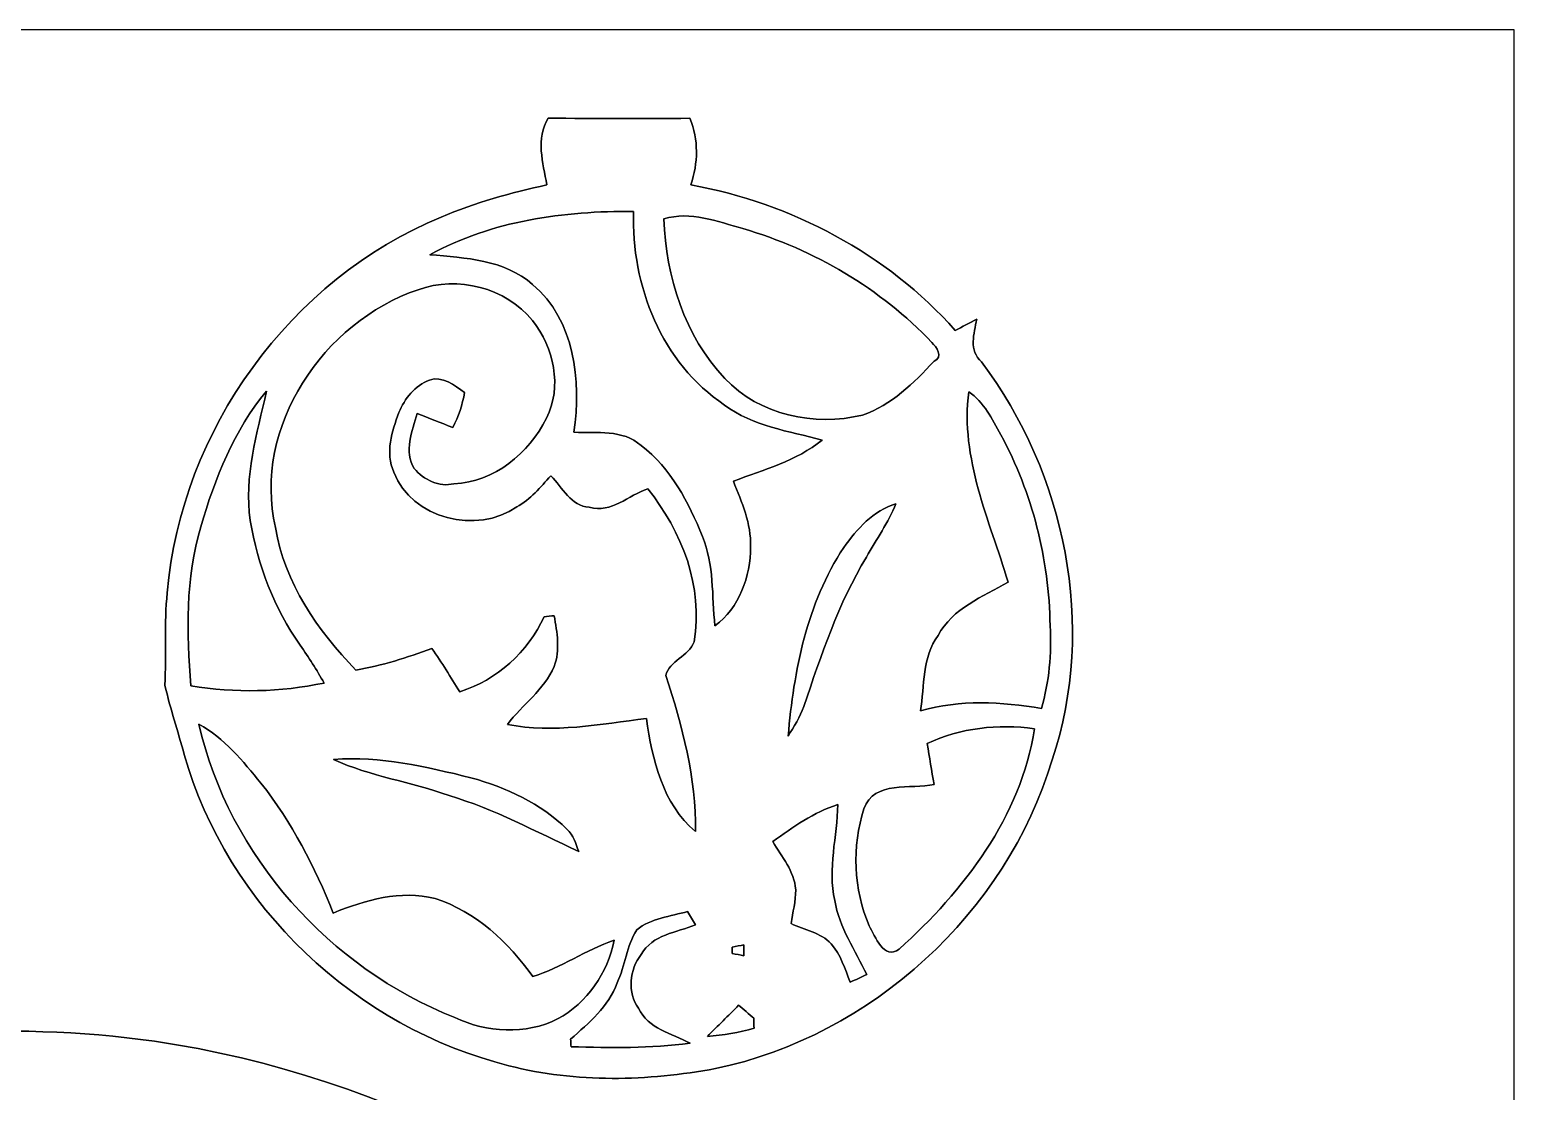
# Model space of a CAD drawing. Header units: centimetres. Extents: x -16.8 to 16.8, y -16.7 to 16.7.
# Drawn here: x 0.86 to 16.77, y 5.3 to 16.67 of the extents above; entities that cross this region are included whole.
import ezdxf

# ---------------------------------------------------------------- set-up
doc = ezdxf.new("R2010")
doc.units = ezdxf.units.CM
doc.header["$MEASUREMENT"] = 0
doc.layers.add('Layer 1', color=7, linetype='Continuous')

msp = doc.modelspace()

# ---------------------------------------------------------------- linework, layer by layer
at = {"layer": 'Layer 1', "color": 7}
for points, knots in [([(-16.77458, 16.66875), (-16.77458, 16.66875), (16.77458, 16.66875), (16.77458, 16.66875), (16.77458, 16.66875), (16.77458, 16.66875), (16.77458, -16.66875), (16.77458, -16.66875), (16.77458, -16.66875), (16.77458, -16.66875), (-16.77458, -16.66875), (-16.77458, -16.66875), (-16.77458, -16.66875), (-16.77458, -16.66875), (-16.77458, 16.66875), (-16.77458, 16.66875), (-16.77458, 16.66875), (-16.77458, 16.66875), (-16.77458, 16.66875), (-16.77458, 16.66875)], [0, 0, 0, 0, 0.16666667, 0.16666667, 0.16666667, 0.16666667, 0.33333333, 0.33333333, 0.33333333, 0.33333333, 0.5, 0.5, 0.5, 0.5, 0.66666667, 0.66666667, 0.66666667, 0.66666667, 1, 1, 1, 1]), ([(6.42056, 15.72225), (6.28544, 15.50176), (6.36094, 15.24317), (6.40644, 15.00752), (6.40644, 15.00752), (6.02051, 14.92003), (5.63633, 14.81772), (5.27191, 14.66144), (5.27191, 14.66144), (3.65548, 13.99399), (2.4825, 12.37932), (2.3368, 10.63801), (2.3368, 10.63801), (2.30082, 10.30887), (2.32622, 9.97726), (2.31175, 9.64706), (2.31175, 9.64706), (2.3689, 9.39765), (2.4511, 9.15317), (2.51848, 8.90552), (2.51848, 8.90552), (2.97639, 7.28098), (4.36633, 5.97641), (5.99899, 5.57248), (5.99899, 5.57248), (6.72112, 5.38586), (7.48524, 5.40702), (8.21443, 5.54179), (8.21443, 5.54179), (9.89189, 5.89562), (11.32593, 7.20619), (11.82158, 8.84767), (11.82158, 8.84767), (12.29995, 10.2803), (11.96411, 11.91366), (11.06487, 13.11028), (11.06487, 13.11028), (10.92412, 13.23481), (10.98479, 13.41367), (11.01231, 13.56783), (11.01231, 13.56783), (10.93541, 13.52726), (10.8585, 13.48669), (10.78124, 13.44754), (10.78124, 13.44754), (10.05205, 14.27374), (9.02794, 14.8082), (7.94949, 15.00681), (7.94949, 15.00681), (8.02569, 15.24), (8.03451, 15.49047), (7.9375, 15.71978), (7.9375, 15.71978), (7.43162, 15.71484), (6.92609, 15.71449), (6.42056, 15.72225), (6.42056, 15.72225), (6.42056, 15.72225), (6.42056, 15.72225), (6.42056, 15.72225)], [0, 0, 0, 0, 0.0625, 0.0625, 0.0625, 0.0625, 0.125, 0.125, 0.125, 0.125, 0.1875, 0.1875, 0.1875, 0.1875, 0.25, 0.25, 0.25, 0.25, 0.3125, 0.3125, 0.3125, 0.3125, 0.375, 0.375, 0.375, 0.375, 0.4375, 0.4375, 0.4375, 0.4375, 0.5, 0.5, 0.5, 0.5, 0.5625, 0.5625, 0.5625, 0.5625, 0.625, 0.625, 0.625, 0.625, 0.6875, 0.6875, 0.6875, 0.6875, 0.75, 0.75, 0.75, 0.75, 0.8125, 0.8125, 0.8125, 0.8125, 0.875, 0.875, 0.875, 0.875, 1, 1, 1, 1]), ([(5.15232, 14.25928), (5.81695, 14.62229), (6.58742, 14.72953), (7.33566, 14.72212), (7.33566, 14.72212), (7.30603, 13.93084), (7.63799, 13.09758), (8.30933, 12.64885), (8.30933, 12.64885), (8.61448, 12.4206), (8.99689, 12.36874), (9.35567, 12.2742), (9.35567, 12.2742), (9.07909, 12.04842), (8.73196, 11.9567), (8.40458, 11.83322), (8.40458, 11.83322), (8.49489, 11.60851), (8.59861, 11.37849), (8.58732, 11.13049), (8.58732, 11.13049), (8.59155, 10.81334), (8.46667, 10.4775), (8.20702, 10.28347), (8.20702, 10.28347), (8.17245, 10.60415), (8.19891, 10.93893), (8.07226, 11.24232), (8.07226, 11.24232), (7.92656, 11.60392), (7.73359, 11.97504), (7.4168, 12.21458), (7.4168, 12.21458), (7.21466, 12.39167), (6.94302, 12.34687), (6.69607, 12.35675), (6.69607, 12.35675), (6.7758, 12.91272), (6.70595, 13.55407), (6.25157, 13.94107), (6.25157, 13.94107), (5.94995, 14.20812), (5.53085, 14.22259), (5.15232, 14.25928)], [0, 0, 0, 0, 0.08333333, 0.08333333, 0.08333333, 0.08333333, 0.16666667, 0.16666667, 0.16666667, 0.16666667, 0.25, 0.25, 0.25, 0.25, 0.33333333, 0.33333333, 0.33333333, 0.33333333, 0.41666667, 0.41666667, 0.41666667, 0.41666667, 0.5, 0.5, 0.5, 0.5, 0.58333333, 0.58333333, 0.58333333, 0.58333333, 0.66666667, 0.66666667, 0.66666667, 0.66666667, 0.75, 0.75, 0.75, 0.75, 0.83333333, 0.83333333, 0.83333333, 0.83333333, 1, 1, 1, 1]), ([(7.65775, 14.64204), (7.94173, 14.73094), (8.23383, 14.61276), (8.50688, 14.53868), (8.50688, 14.53868), (9.27241, 14.31572), (9.98114, 13.89627), (10.53183, 13.31842), (10.53183, 13.31842), (10.58016, 13.27256), (10.65918, 13.16531), (10.55546, 13.11769), (10.55546, 13.11769), (10.33709, 12.88486), (10.09862, 12.64673), (9.78958, 12.5409), (9.78958, 12.5409), (9.27312, 12.41778), (8.68433, 12.53772), (8.31356, 12.9346), (8.31356, 12.9346), (7.8807, 13.38756), (7.68279, 14.02609), (7.65775, 14.64204)], [0, 0, 0, 0, 0.14285714, 0.14285714, 0.14285714, 0.14285714, 0.28571429, 0.28571429, 0.28571429, 0.28571429, 0.42857143, 0.42857143, 0.42857143, 0.42857143, 0.57142857, 0.57142857, 0.57142857, 0.57142857, 0.71428571, 0.71428571, 0.71428571, 0.71428571, 1, 1, 1, 1]), ([(5.02426, 13.88357), (5.45183, 14.03456), (5.9623, 13.90932), (6.25122, 13.55443), (6.25122, 13.55443), (6.47841, 13.26691), (6.57401, 12.84429), (6.40045, 12.50703), (6.40045, 12.50703), (6.21453, 12.13167), (5.84129, 11.82299), (5.40985, 11.80571), (5.40985, 11.80571), (5.25039, 11.76549), (5.08459, 11.84945), (4.98299, 11.96763), (4.98299, 11.96763), (4.87362, 12.15002), (4.95935, 12.37156), (5.01403, 12.55818), (5.01403, 12.55818), (5.14209, 12.51021), (5.26768, 12.45588), (5.39679, 12.40966), (5.39679, 12.40966), (5.45888, 12.52714), (5.50086, 12.65132), (5.52309, 12.78184), (5.52309, 12.78184), (5.41584, 12.85804), (5.28426, 12.96705), (5.14562, 12.91625), (5.14562, 12.91625), (4.99216, 12.85557), (4.88033, 12.7187), (4.82036, 12.56841), (4.82036, 12.56841), (4.74027, 12.36698), (4.67325, 12.13944), (4.76567, 11.92847), (4.76567, 11.92847), (4.95335, 11.42824), (5.65891, 11.2589), (6.08259, 11.55841), (6.08259, 11.55841), (6.23111, 11.63708), (6.33554, 11.77008), (6.44807, 11.89002), (6.44807, 11.89002), (6.57507, 11.7662), (6.65974, 11.56511), (6.86012, 11.55312), (6.86012, 11.55312), (7.09612, 11.48927), (7.27957, 11.68012), (7.4863, 11.75209), (7.4863, 11.75209), (7.8553, 11.29312), (8.0839, 10.70645), (7.98371, 10.11096), (7.98371, 10.11096), (7.92762, 9.96139), (7.71525, 9.90353), (7.68032, 9.75325), (7.68032, 9.75325), (7.85566, 9.21173), (8.00594, 8.65505), (7.99994, 8.08002), (7.99994, 8.08002), (7.64187, 8.37671), (7.5378, 8.85366), (7.47148, 9.2904), (7.47148, 9.2904), (6.97865, 9.23219), (6.47629, 9.12848), (5.98205, 9.22796), (5.98205, 9.22796), (6.14468, 9.43892), (6.37575, 9.59838), (6.48406, 9.84956), (6.48406, 9.84956), (6.54826, 10.02559), (6.51581, 10.21362), (6.48441, 10.39213), (6.48441, 10.39213), (6.45795, 10.38931), (6.40468, 10.38366), (6.37787, 10.38119), (6.37787, 10.38119), (6.19584, 10.00266), (5.87551, 9.70209), (5.47123, 9.57862), (5.47123, 9.57862), (5.3721, 9.73279), (5.28073, 9.89118), (5.17349, 10.03935), (5.17349, 10.03935), (4.90679, 9.94586), (4.63797, 9.85591), (4.35857, 9.8104), (4.35857, 9.8104), (3.94758, 10.23197), (3.59304, 10.7442), (3.49638, 11.33581), (3.49638, 11.33581), (3.24661, 12.41425), (4.01038, 13.53855), (5.02426, 13.88357)], [0, 0, 0, 0, 0.03571429, 0.03571429, 0.03571429, 0.03571429, 0.07142857, 0.07142857, 0.07142857, 0.07142857, 0.10714286, 0.10714286, 0.10714286, 0.10714286, 0.14285714, 0.14285714, 0.14285714, 0.14285714, 0.17857143, 0.17857143, 0.17857143, 0.17857143, 0.21428571, 0.21428571, 0.21428571, 0.21428571, 0.25, 0.25, 0.25, 0.25, 0.28571429, 0.28571429, 0.28571429, 0.28571429, 0.32142857, 0.32142857, 0.32142857, 0.32142857, 0.35714286, 0.35714286, 0.35714286, 0.35714286, 0.39285714, 0.39285714, 0.39285714, 0.39285714, 0.42857143, 0.42857143, 0.42857143, 0.42857143, 0.46428571, 0.46428571, 0.46428571, 0.46428571, 0.5, 0.5, 0.5, 0.5, 0.53571429, 0.53571429, 0.53571429, 0.53571429, 0.57142857, 0.57142857, 0.57142857, 0.57142857, 0.60714286, 0.60714286, 0.60714286, 0.60714286, 0.64285714, 0.64285714, 0.64285714, 0.64285714, 0.67857143, 0.67857143, 0.67857143, 0.67857143, 0.71428571, 0.71428571, 0.71428571, 0.71428571, 0.75, 0.75, 0.75, 0.75, 0.78571429, 0.78571429, 0.78571429, 0.78571429, 0.82142857, 0.82142857, 0.82142857, 0.82142857, 0.85714286, 0.85714286, 0.85714286, 0.85714286, 0.89285714, 0.89285714, 0.89285714, 0.89285714, 0.92857143, 0.92857143, 0.92857143, 0.92857143, 1, 1, 1, 1]), ([(2.69593, 11.34533), (2.84833, 11.86145), (3.05117, 12.38144), (3.40148, 12.79737), (3.40148, 12.79737), (3.29847, 12.34369), (3.1556, 11.88226), (3.22686, 11.41201), (3.22686, 11.41201), (3.30306, 10.93435), (3.48333, 10.47221), (3.76237, 10.07604), (3.76237, 10.07604), (3.85304, 9.94481), (3.93876, 9.81004), (4.01743, 9.6714), (4.01743, 9.6714), (3.54894, 9.57262), (3.06317, 9.5631), (2.5908, 9.64036), (2.5908, 9.64036), (2.54353, 10.20904), (2.53012, 10.79324), (2.69593, 11.34533)], [0, 0, 0, 0, 0.14285714, 0.14285714, 0.14285714, 0.14285714, 0.28571429, 0.28571429, 0.28571429, 0.28571429, 0.42857143, 0.42857143, 0.42857143, 0.42857143, 0.57142857, 0.57142857, 0.57142857, 0.57142857, 0.71428571, 0.71428571, 0.71428571, 0.71428571, 1, 1, 1, 1]), ([(10.92694, 12.79102), (11.09169, 12.68095), (11.17706, 12.49751), (11.27196, 12.33064), (11.27196, 12.33064), (11.60992, 11.70411), (11.78948, 10.99573), (11.79901, 10.28382), (11.79901, 10.28382), (11.817, 9.98608), (11.78807, 9.68551), (11.70764, 9.398), (11.70764, 9.398), (11.27866, 9.46997), (10.83345, 9.49748), (10.41118, 9.37189), (10.41118, 9.37189), (10.45245, 9.64212), (10.4267, 9.94763), (10.5985, 10.17976), (10.5985, 10.17976), (10.75478, 10.47221), (11.07616, 10.59674), (11.34921, 10.75302), (11.34921, 10.75302), (11.14707, 11.41765), (10.83592, 12.07523), (10.92694, 12.79102)], [0, 0, 0, 0, 0.125, 0.125, 0.125, 0.125, 0.25, 0.25, 0.25, 0.25, 0.375, 0.375, 0.375, 0.375, 0.5, 0.5, 0.5, 0.5, 0.625, 0.625, 0.625, 0.625, 0.75, 0.75, 0.75, 0.75, 1, 1, 1, 1]), ([(9.58674, 11.12132), (9.7282, 11.32099), (9.90459, 11.51819), (10.14659, 11.59122), (10.14659, 11.59122), (10.06828, 11.38696), (9.93352, 11.21163), (9.83086, 11.02007), (9.83086, 11.02007), (9.52888, 10.52336), (9.34649, 9.96738), (9.15917, 9.42058), (9.15917, 9.42058), (9.11789, 9.30698), (9.05334, 9.20397), (8.99125, 9.10096), (8.99125, 9.10096), (9.05157, 9.80193), (9.19162, 10.52512), (9.58674, 11.12132)], [0, 0, 0, 0, 0.16666667, 0.16666667, 0.16666667, 0.16666667, 0.33333333, 0.33333333, 0.33333333, 0.33333333, 0.5, 0.5, 0.5, 0.5, 0.66666667, 0.66666667, 0.66666667, 0.66666667, 1, 1, 1, 1]), ([(2.67582, 9.23008), (2.94887, 9.08015), (3.14748, 8.83461), (3.34081, 8.59719), (3.34081, 8.59719), (3.67489, 8.18092), (3.9176, 7.70043), (4.11551, 7.20725), (4.11551, 7.20725), (4.45911, 7.34695), (4.83623, 7.45878), (5.20771, 7.36177), (5.20771, 7.36177), (5.64444, 7.22277), (5.99405, 6.89575), (6.25475, 6.5278), (6.25475, 6.5278), (6.5599, 6.6227), (6.82449, 6.81214), (7.12611, 6.91727), (7.12611, 6.91727), (7.05767, 6.5659), (6.83754, 6.24452), (6.52074, 6.07272), (6.52074, 6.07272), (6.17784, 5.90338), (5.76121, 5.92631), (5.41972, 6.08753), (5.41972, 6.08753), (4.07635, 6.61987), (2.99896, 7.81509), (2.67582, 9.23008)], [0, 0, 0, 0, 0.11111111, 0.11111111, 0.11111111, 0.11111111, 0.22222222, 0.22222222, 0.22222222, 0.22222222, 0.33333333, 0.33333333, 0.33333333, 0.33333333, 0.44444444, 0.44444444, 0.44444444, 0.44444444, 0.55555556, 0.55555556, 0.55555556, 0.55555556, 0.66666667, 0.66666667, 0.66666667, 0.66666667, 0.77777778, 0.77777778, 0.77777778, 0.77777778, 1, 1, 1, 1]), ([(10.48279, 9.02194), (10.84016, 9.19092), (11.24091, 9.23643), (11.63108, 9.18175), (11.63108, 9.18175), (11.48856, 8.24301), (10.87155, 7.4422), (10.18258, 6.82166), (10.18258, 6.82166), (10.01148, 6.69819), (9.92822, 6.96031), (9.85908, 7.07072), (9.85908, 7.07072), (9.69363, 7.46054), (9.67246, 7.92268), (9.80405, 8.3245), (9.80405, 8.3245), (9.91235, 8.63177), (10.3064, 8.5284), (10.55793, 8.58591), (10.55793, 8.58591), (10.5283, 8.73054), (10.50466, 8.87624), (10.48279, 9.02194)], [0, 0, 0, 0, 0.14285714, 0.14285714, 0.14285714, 0.14285714, 0.28571429, 0.28571429, 0.28571429, 0.28571429, 0.42857143, 0.42857143, 0.42857143, 0.42857143, 0.57142857, 0.57142857, 0.57142857, 0.57142857, 0.71428571, 0.71428571, 0.71428571, 0.71428571, 1, 1, 1, 1]), ([(4.12009, 8.85225), (4.61786, 8.89317), (5.11104, 8.77288), (5.59117, 8.65717), (5.59117, 8.65717), (5.96829, 8.54992), (6.34153, 8.38517), (6.62199, 8.10366), (6.62199, 8.10366), (6.69078, 8.04227), (6.71407, 7.95091), (6.74652, 7.86836), (6.74652, 7.86836), (6.28721, 8.07579), (5.84412, 8.3245), (5.35693, 8.4649), (5.35693, 8.4649), (4.95159, 8.61695), (4.5145, 8.66881), (4.12009, 8.85225)], [0, 0, 0, 0, 0.16666667, 0.16666667, 0.16666667, 0.16666667, 0.33333333, 0.33333333, 0.33333333, 0.33333333, 0.5, 0.5, 0.5, 0.5, 0.66666667, 0.66666667, 0.66666667, 0.66666667, 1, 1, 1, 1]), ([(8.82579, 7.97348), (9.04416, 8.12694), (9.26571, 8.28922), (9.52394, 8.37001), (9.52394, 8.37001), (9.519, 8.02605), (9.41176, 7.68209), (9.49113, 7.3406), (9.49113, 7.3406), (9.54123, 7.05273), (9.70774, 6.80685), (9.83333, 6.54897), (9.83333, 6.54897), (9.77441, 6.5211), (9.71585, 6.49358), (9.65694, 6.46642), (9.65694, 6.46642), (9.59908, 6.60788), (9.5571, 6.76204), (9.45233, 6.87776), (9.45233, 6.87776), (9.34014, 6.99946), (9.16552, 7.02769), (9.02229, 7.09401), (9.02229, 7.09401), (9.04064, 7.21501), (9.0745, 7.3346), (9.07239, 7.45737), (9.07239, 7.45737), (9.05686, 7.65598), (8.92351, 7.81121), (8.82579, 7.97348)], [0, 0, 0, 0, 0.11111111, 0.11111111, 0.11111111, 0.11111111, 0.22222222, 0.22222222, 0.22222222, 0.22222222, 0.33333333, 0.33333333, 0.33333333, 0.33333333, 0.44444444, 0.44444444, 0.44444444, 0.44444444, 0.55555556, 0.55555556, 0.55555556, 0.55555556, 0.66666667, 0.66666667, 0.66666667, 0.66666667, 0.77777778, 0.77777778, 0.77777778, 0.77777778, 1, 1, 1, 1]), ([(7.36882, 7.02592), (7.52016, 7.15398), (7.72971, 7.17127), (7.91422, 7.22454), (7.91422, 7.22454), (7.94279, 7.17726), (7.97172, 7.12964), (7.99994, 7.08131), (7.99994, 7.08131), (7.79427, 6.99841), (7.53463, 6.97759), (7.4168, 6.7631), (7.4168, 6.7631), (7.28839, 6.60823), (7.26793, 6.34894), (7.38787, 6.18772), (7.38787, 6.18772), (7.48877, 5.96583), (7.74629, 5.91961), (7.93962, 5.81272), (7.93962, 5.81272), (7.51699, 5.75557), (7.08907, 5.76404), (6.66432, 5.77603), (6.66432, 5.77603), (6.66327, 5.79614), (6.66115, 5.83636), (6.66009, 5.85682), (6.66009, 5.85682), (6.85412, 6.03003), (7.06931, 6.20571), (7.15821, 6.45971), (7.15821, 6.45971), (7.24535, 6.6421), (7.25981, 6.85482), (7.36882, 7.02592)], [0, 0, 0, 0, 0.1, 0.1, 0.1, 0.1, 0.2, 0.2, 0.2, 0.2, 0.3, 0.3, 0.3, 0.3, 0.4, 0.4, 0.4, 0.4, 0.5, 0.5, 0.5, 0.5, 0.6, 0.6, 0.6, 0.6, 0.7, 0.7, 0.7, 0.7, 0.8, 0.8, 0.8, 0.8, 1, 1, 1, 1]), ([(8.39258, 6.84283), (8.43421, 6.8513), (8.47584, 6.85941), (8.51782, 6.86752), (8.51782, 6.86752), (8.51782, 6.83789), (8.51782, 6.77933), (8.51782, 6.7497), (8.51782, 6.7497), (8.47584, 6.75816), (8.43421, 6.76628), (8.39258, 6.77439), (8.39258, 6.77439), (8.39258, 6.79132), (8.39258, 6.8259), (8.39258, 6.84283)], [0, 0, 0, 0, 0.2, 0.2, 0.2, 0.2, 0.4, 0.4, 0.4, 0.4, 0.6, 0.6, 0.6, 0.6, 1, 1, 1, 1]), ([(8.46032, 6.22053), (8.50089, 6.18631), (8.58167, 6.11752), (8.62189, 6.0833), (8.62189, 6.0833), (8.62295, 6.05614), (8.62506, 6.00181), (8.62612, 5.97464), (8.62612, 5.97464), (8.46349, 5.9249), (8.29522, 5.89774), (8.12588, 5.88645), (8.12588, 5.88645), (8.23454, 6.0004), (8.35237, 6.10552), (8.46032, 6.22053)], [0, 0, 0, 0, 0.2, 0.2, 0.2, 0.2, 0.4, 0.4, 0.4, 0.4, 0.6, 0.6, 0.6, 0.6, 1, 1, 1, 1]), ([(-2.56223, 5.49204), (-5.20277, 4.72511), (-7.5244, 2.94958), (-8.97961, 0.61913), (-8.97961, 0.61913), (-10.287, -1.44639), (-10.91177, -3.95429), (-10.61685, -6.38986), (-10.61685, -6.38986), (-10.58404, -6.61106), (-10.94105, -6.49746), (-11.0423, -6.54015), (-11.0423, -6.54015), (-10.83874, -6.70454), (-10.53394, -6.82413), (-10.51525, -7.12717), (-10.51525, -7.12717), (-10.10109, -9.51724), (-8.85084, -11.74362), (-7.06473, -13.37945), (-7.06473, -13.37945), (-5.40632, -14.91897), (-3.27801, -15.94485), (-1.03893, -16.2747), (-1.03893, -16.2747), (0.91475, -16.5548), (2.9464, -16.3128), (4.77696, -15.57302), (4.77696, -15.57302), (6.46218, -14.88616), (7.98689, -13.79926), (9.16305, -12.40825), (9.16305, -12.40825), (10.66694, -10.67329), (11.60709, -8.45855), (11.81876, -6.17255), (11.81876, -6.17255), (11.84804, -5.3848), (11.87168, -4.58964), (11.75103, -3.80788), (11.75103, -3.80788), (11.5122, -1.90888), (10.73679, -0.08855), (9.58039, 1.43263), (9.58039, 1.43263), (9.50313, 1.55399), (9.36801, 1.66934), (9.38742, 1.82739), (9.38742, 1.82739), (9.41458, 2.1149), (9.48443, 2.39713), (9.50066, 2.68605), (9.50066, 2.68605), (9.33838, 2.52413), (9.21773, 2.32128), (9.04346, 2.17205), (9.04346, 2.17205), (8.92598, 2.17029), (8.86742, 2.30152), (8.78664, 2.36679), (8.78664, 2.36679), (7.06508, 4.22346), (4.70394, 5.46276), (2.20027, 5.83494), (2.20027, 5.83494), (0.61313, 6.05367), (-1.02306, 5.94113), (-2.56223, 5.49204)], [0, 0, 0, 0, 0.05555556, 0.05555556, 0.05555556, 0.05555556, 0.11111111, 0.11111111, 0.11111111, 0.11111111, 0.16666667, 0.16666667, 0.16666667, 0.16666667, 0.22222222, 0.22222222, 0.22222222, 0.22222222, 0.27777778, 0.27777778, 0.27777778, 0.27777778, 0.33333333, 0.33333333, 0.33333333, 0.33333333, 0.38888889, 0.38888889, 0.38888889, 0.38888889, 0.44444444, 0.44444444, 0.44444444, 0.44444444, 0.5, 0.5, 0.5, 0.5, 0.55555556, 0.55555556, 0.55555556, 0.55555556, 0.61111111, 0.61111111, 0.61111111, 0.61111111, 0.66666667, 0.66666667, 0.66666667, 0.66666667, 0.72222222, 0.72222222, 0.72222222, 0.72222222, 0.77777778, 0.77777778, 0.77777778, 0.77777778, 0.83333333, 0.83333333, 0.83333333, 0.83333333, 0.88888889, 0.88888889, 0.88888889, 0.88888889, 1, 1, 1, 1])]:
    msp.add_open_spline(points, degree=3, knots=knots, dxfattribs=at)
at = {"layer": 'Layer 1', "color": 8}
for points, knots in [([(6.42056, 15.72225), (6.92609, 15.71449), (7.43162, 15.71484), (7.9375, 15.71978), (7.9375, 15.71978), (8.03451, 15.49047), (8.02569, 15.24), (7.94949, 15.00681), (7.94949, 15.00681), (9.02794, 14.8082), (10.05205, 14.27374), (10.78124, 13.44754), (10.78124, 13.44754), (10.8585, 13.48669), (10.93541, 13.52726), (11.01231, 13.56783), (11.01231, 13.56783), (10.98479, 13.41367), (10.92412, 13.23481), (11.06487, 13.11028), (11.06487, 13.11028), (11.96411, 11.91366), (12.29995, 10.2803), (11.82158, 8.84767), (11.82158, 8.84767), (11.32593, 7.20619), (9.89189, 5.89562), (8.21443, 5.54179), (8.21443, 5.54179), (7.48524, 5.40702), (6.72112, 5.38586), (5.99899, 5.57248), (5.99899, 5.57248), (4.36633, 5.97641), (2.97639, 7.28098), (2.51848, 8.90552), (2.51848, 8.90552), (2.4511, 9.15317), (2.3689, 9.39765), (2.31175, 9.64706), (2.31175, 9.64706), (2.32622, 9.97726), (2.30082, 10.30887), (2.3368, 10.63801), (2.3368, 10.63801), (2.4825, 12.37932), (3.65548, 13.99399), (5.27191, 14.66144), (5.27191, 14.66144), (5.63633, 14.81772), (6.02051, 14.92003), (6.40644, 15.00752), (6.40644, 15.00752), (6.36094, 15.24317), (6.28544, 15.50176), (6.42056, 15.72225), (6.42056, 15.72225), (6.42056, 15.72225), (6.42056, 15.72225), (6.42056, 15.72225)], [0, 0, 0, 0, 0.0625, 0.0625, 0.0625, 0.0625, 0.125, 0.125, 0.125, 0.125, 0.1875, 0.1875, 0.1875, 0.1875, 0.25, 0.25, 0.25, 0.25, 0.3125, 0.3125, 0.3125, 0.3125, 0.375, 0.375, 0.375, 0.375, 0.4375, 0.4375, 0.4375, 0.4375, 0.5, 0.5, 0.5, 0.5, 0.5625, 0.5625, 0.5625, 0.5625, 0.625, 0.625, 0.625, 0.625, 0.6875, 0.6875, 0.6875, 0.6875, 0.75, 0.75, 0.75, 0.75, 0.8125, 0.8125, 0.8125, 0.8125, 0.875, 0.875, 0.875, 0.875, 1, 1, 1, 1]), ([(5.15232, 14.25928), (5.53085, 14.22259), (5.94995, 14.20812), (6.25157, 13.94107), (6.25157, 13.94107), (6.70595, 13.55407), (6.7758, 12.91272), (6.69607, 12.35675), (6.69607, 12.35675), (6.94302, 12.34687), (7.21466, 12.39167), (7.4168, 12.21458), (7.4168, 12.21458), (7.73359, 11.97504), (7.92656, 11.60392), (8.07226, 11.24232), (8.07226, 11.24232), (8.19891, 10.93893), (8.17245, 10.60415), (8.20702, 10.28347), (8.20702, 10.28347), (8.46667, 10.4775), (8.59155, 10.81334), (8.58732, 11.13049), (8.58732, 11.13049), (8.59861, 11.37849), (8.49489, 11.60851), (8.40458, 11.83322), (8.40458, 11.83322), (8.73196, 11.9567), (9.07909, 12.04842), (9.35567, 12.2742), (9.35567, 12.2742), (8.99689, 12.36874), (8.61448, 12.4206), (8.30933, 12.64885), (8.30933, 12.64885), (7.63799, 13.09758), (7.30603, 13.93084), (7.33566, 14.72212), (7.33566, 14.72212), (6.58742, 14.72953), (5.81695, 14.62229), (5.15232, 14.25928), (5.15232, 14.25928), (5.15232, 14.25928), (5.15232, 14.25928), (5.15232, 14.25928)], [0, 0, 0, 0, 0.07692308, 0.07692308, 0.07692308, 0.07692308, 0.15384615, 0.15384615, 0.15384615, 0.15384615, 0.23076923, 0.23076923, 0.23076923, 0.23076923, 0.30769231, 0.30769231, 0.30769231, 0.30769231, 0.38461538, 0.38461538, 0.38461538, 0.38461538, 0.46153846, 0.46153846, 0.46153846, 0.46153846, 0.53846154, 0.53846154, 0.53846154, 0.53846154, 0.61538462, 0.61538462, 0.61538462, 0.61538462, 0.69230769, 0.69230769, 0.69230769, 0.69230769, 0.76923077, 0.76923077, 0.76923077, 0.76923077, 0.84615385, 0.84615385, 0.84615385, 0.84615385, 1, 1, 1, 1]), ([(7.65775, 14.64204), (7.68279, 14.02609), (7.8807, 13.38756), (8.31356, 12.9346), (8.31356, 12.9346), (8.68433, 12.53772), (9.27312, 12.41778), (9.78958, 12.5409), (9.78958, 12.5409), (10.09862, 12.64673), (10.33709, 12.88486), (10.55546, 13.11769), (10.55546, 13.11769), (10.65918, 13.16531), (10.58016, 13.27256), (10.53183, 13.31842), (10.53183, 13.31842), (9.98114, 13.89627), (9.27241, 14.31572), (8.50688, 14.53868), (8.50688, 14.53868), (8.23383, 14.61276), (7.94173, 14.73094), (7.65775, 14.64204), (7.65775, 14.64204), (7.65775, 14.64204), (7.65775, 14.64204), (7.65775, 14.64204)], [0, 0, 0, 0, 0.125, 0.125, 0.125, 0.125, 0.25, 0.25, 0.25, 0.25, 0.375, 0.375, 0.375, 0.375, 0.5, 0.5, 0.5, 0.5, 0.625, 0.625, 0.625, 0.625, 0.75, 0.75, 0.75, 0.75, 1, 1, 1, 1]), ([(5.02426, 13.88357), (4.01038, 13.53855), (3.24661, 12.41425), (3.49638, 11.33581), (3.49638, 11.33581), (3.59304, 10.7442), (3.94758, 10.23197), (4.35857, 9.8104), (4.35857, 9.8104), (4.63797, 9.85591), (4.90679, 9.94586), (5.17349, 10.03935), (5.17349, 10.03935), (5.28073, 9.89118), (5.3721, 9.73279), (5.47123, 9.57862), (5.47123, 9.57862), (5.87551, 9.70209), (6.19584, 10.00266), (6.37787, 10.38119), (6.37787, 10.38119), (6.40468, 10.38366), (6.45795, 10.38931), (6.48441, 10.39213), (6.48441, 10.39213), (6.51581, 10.21362), (6.54826, 10.02559), (6.48406, 9.84956), (6.48406, 9.84956), (6.37575, 9.59838), (6.14468, 9.43892), (5.98205, 9.22796), (5.98205, 9.22796), (6.47629, 9.12848), (6.97865, 9.23219), (7.47148, 9.2904), (7.47148, 9.2904), (7.5378, 8.85366), (7.64187, 8.37671), (7.99994, 8.08002), (7.99994, 8.08002), (8.00594, 8.65505), (7.85566, 9.21173), (7.68032, 9.75325), (7.68032, 9.75325), (7.71525, 9.90353), (7.92762, 9.96139), (7.98371, 10.11096), (7.98371, 10.11096), (8.0839, 10.70645), (7.8553, 11.29312), (7.4863, 11.75209), (7.4863, 11.75209), (7.27957, 11.68012), (7.09612, 11.48927), (6.86012, 11.55312), (6.86012, 11.55312), (6.65974, 11.56511), (6.57507, 11.7662), (6.44807, 11.89002), (6.44807, 11.89002), (6.33554, 11.77008), (6.23111, 11.63708), (6.08259, 11.55841), (6.08259, 11.55841), (5.65891, 11.2589), (4.95335, 11.42824), (4.76567, 11.92847), (4.76567, 11.92847), (4.67325, 12.13944), (4.74027, 12.36698), (4.82036, 12.56841), (4.82036, 12.56841), (4.88033, 12.7187), (4.99216, 12.85557), (5.14562, 12.91625), (5.14562, 12.91625), (5.28426, 12.96705), (5.41584, 12.85804), (5.52309, 12.78184), (5.52309, 12.78184), (5.50086, 12.65132), (5.45888, 12.52714), (5.39679, 12.40966), (5.39679, 12.40966), (5.26768, 12.45588), (5.14209, 12.51021), (5.01403, 12.55818), (5.01403, 12.55818), (4.95935, 12.37156), (4.87362, 12.15002), (4.98299, 11.96763), (4.98299, 11.96763), (5.08459, 11.84945), (5.25039, 11.76549), (5.40985, 11.80571), (5.40985, 11.80571), (5.84129, 11.82299), (6.21453, 12.13167), (6.40045, 12.50703), (6.40045, 12.50703), (6.57401, 12.84429), (6.47841, 13.26691), (6.25122, 13.55443), (6.25122, 13.55443), (5.9623, 13.90932), (5.45183, 14.03456), (5.02426, 13.88357), (5.02426, 13.88357), (5.02426, 13.88357), (5.02426, 13.88357), (5.02426, 13.88357)], [0, 0, 0, 0, 0.03448276, 0.03448276, 0.03448276, 0.03448276, 0.06896552, 0.06896552, 0.06896552, 0.06896552, 0.10344828, 0.10344828, 0.10344828, 0.10344828, 0.13793103, 0.13793103, 0.13793103, 0.13793103, 0.17241379, 0.17241379, 0.17241379, 0.17241379, 0.20689655, 0.20689655, 0.20689655, 0.20689655, 0.24137931, 0.24137931, 0.24137931, 0.24137931, 0.27586207, 0.27586207, 0.27586207, 0.27586207, 0.31034483, 0.31034483, 0.31034483, 0.31034483, 0.34482759, 0.34482759, 0.34482759, 0.34482759, 0.37931034, 0.37931034, 0.37931034, 0.37931034, 0.4137931, 0.4137931, 0.4137931, 0.4137931, 0.44827586, 0.44827586, 0.44827586, 0.44827586, 0.48275862, 0.48275862, 0.48275862, 0.48275862, 0.51724138, 0.51724138, 0.51724138, 0.51724138, 0.55172414, 0.55172414, 0.55172414, 0.55172414, 0.5862069, 0.5862069, 0.5862069, 0.5862069, 0.62068966, 0.62068966, 0.62068966, 0.62068966, 0.65517241, 0.65517241, 0.65517241, 0.65517241, 0.68965517, 0.68965517, 0.68965517, 0.68965517, 0.72413793, 0.72413793, 0.72413793, 0.72413793, 0.75862069, 0.75862069, 0.75862069, 0.75862069, 0.79310345, 0.79310345, 0.79310345, 0.79310345, 0.82758621, 0.82758621, 0.82758621, 0.82758621, 0.86206897, 0.86206897, 0.86206897, 0.86206897, 0.89655172, 0.89655172, 0.89655172, 0.89655172, 0.93103448, 0.93103448, 0.93103448, 0.93103448, 1, 1, 1, 1]), ([(2.69593, 11.34533), (2.53012, 10.79324), (2.54353, 10.20904), (2.5908, 9.64036), (2.5908, 9.64036), (3.06317, 9.5631), (3.54894, 9.57262), (4.01743, 9.6714), (4.01743, 9.6714), (3.93876, 9.81004), (3.85304, 9.94481), (3.76237, 10.07604), (3.76237, 10.07604), (3.48333, 10.47221), (3.30306, 10.93435), (3.22686, 11.41201), (3.22686, 11.41201), (3.1556, 11.88226), (3.29847, 12.34369), (3.40148, 12.79737), (3.40148, 12.79737), (3.05117, 12.38144), (2.84833, 11.86145), (2.69593, 11.34533), (2.69593, 11.34533), (2.69593, 11.34533), (2.69593, 11.34533), (2.69593, 11.34533)], [0, 0, 0, 0, 0.125, 0.125, 0.125, 0.125, 0.25, 0.25, 0.25, 0.25, 0.375, 0.375, 0.375, 0.375, 0.5, 0.5, 0.5, 0.5, 0.625, 0.625, 0.625, 0.625, 0.75, 0.75, 0.75, 0.75, 1, 1, 1, 1]), ([(10.92694, 12.79102), (10.83592, 12.07523), (11.14707, 11.41765), (11.34921, 10.75302), (11.34921, 10.75302), (11.07616, 10.59674), (10.75478, 10.47221), (10.5985, 10.17976), (10.5985, 10.17976), (10.4267, 9.94763), (10.45245, 9.64212), (10.41118, 9.37189), (10.41118, 9.37189), (10.83345, 9.49748), (11.27866, 9.46997), (11.70764, 9.398), (11.70764, 9.398), (11.78807, 9.68551), (11.817, 9.98608), (11.79901, 10.28382), (11.79901, 10.28382), (11.78948, 10.99573), (11.60992, 11.70411), (11.27196, 12.33064), (11.27196, 12.33064), (11.17706, 12.49751), (11.09169, 12.68095), (10.92694, 12.79102), (10.92694, 12.79102), (10.92694, 12.79102), (10.92694, 12.79102), (10.92694, 12.79102)], [0, 0, 0, 0, 0.11111111, 0.11111111, 0.11111111, 0.11111111, 0.22222222, 0.22222222, 0.22222222, 0.22222222, 0.33333333, 0.33333333, 0.33333333, 0.33333333, 0.44444444, 0.44444444, 0.44444444, 0.44444444, 0.55555556, 0.55555556, 0.55555556, 0.55555556, 0.66666667, 0.66666667, 0.66666667, 0.66666667, 0.77777778, 0.77777778, 0.77777778, 0.77777778, 1, 1, 1, 1]), ([(9.58674, 11.12132), (9.19162, 10.52512), (9.05157, 9.80193), (8.99125, 9.10096), (8.99125, 9.10096), (9.05334, 9.20397), (9.11789, 9.30698), (9.15917, 9.42058), (9.15917, 9.42058), (9.34649, 9.96738), (9.52888, 10.52336), (9.83086, 11.02007), (9.83086, 11.02007), (9.93352, 11.21163), (10.06828, 11.38696), (10.14659, 11.59122), (10.14659, 11.59122), (9.90459, 11.51819), (9.7282, 11.32099), (9.58674, 11.12132), (9.58674, 11.12132), (9.58674, 11.12132), (9.58674, 11.12132), (9.58674, 11.12132)], [0, 0, 0, 0, 0.14285714, 0.14285714, 0.14285714, 0.14285714, 0.28571429, 0.28571429, 0.28571429, 0.28571429, 0.42857143, 0.42857143, 0.42857143, 0.42857143, 0.57142857, 0.57142857, 0.57142857, 0.57142857, 0.71428571, 0.71428571, 0.71428571, 0.71428571, 1, 1, 1, 1]), ([(2.67582, 9.23008), (2.99896, 7.81509), (4.07635, 6.61987), (5.41972, 6.08753), (5.41972, 6.08753), (5.76121, 5.92631), (6.17784, 5.90338), (6.52074, 6.07272), (6.52074, 6.07272), (6.83754, 6.24452), (7.05767, 6.5659), (7.12611, 6.91727), (7.12611, 6.91727), (6.82449, 6.81214), (6.5599, 6.6227), (6.25475, 6.5278), (6.25475, 6.5278), (5.99405, 6.89575), (5.64444, 7.22277), (5.20771, 7.36177), (5.20771, 7.36177), (4.83623, 7.45878), (4.45911, 7.34695), (4.11551, 7.20725), (4.11551, 7.20725), (3.9176, 7.70043), (3.67489, 8.18092), (3.34081, 8.59719), (3.34081, 8.59719), (3.14748, 8.83461), (2.94887, 9.08015), (2.67582, 9.23008), (2.67582, 9.23008), (2.67582, 9.23008), (2.67582, 9.23008), (2.67582, 9.23008)], [0, 0, 0, 0, 0.1, 0.1, 0.1, 0.1, 0.2, 0.2, 0.2, 0.2, 0.3, 0.3, 0.3, 0.3, 0.4, 0.4, 0.4, 0.4, 0.5, 0.5, 0.5, 0.5, 0.6, 0.6, 0.6, 0.6, 0.7, 0.7, 0.7, 0.7, 0.8, 0.8, 0.8, 0.8, 1, 1, 1, 1]), ([(10.48279, 9.02194), (10.50466, 8.87624), (10.5283, 8.73054), (10.55793, 8.58591), (10.55793, 8.58591), (10.3064, 8.5284), (9.91235, 8.63177), (9.80405, 8.3245), (9.80405, 8.3245), (9.67246, 7.92268), (9.69363, 7.46054), (9.85908, 7.07072), (9.85908, 7.07072), (9.92822, 6.96031), (10.01148, 6.69819), (10.18258, 6.82166), (10.18258, 6.82166), (10.87155, 7.4422), (11.48856, 8.24301), (11.63108, 9.18175), (11.63108, 9.18175), (11.24091, 9.23643), (10.84016, 9.19092), (10.48279, 9.02194), (10.48279, 9.02194), (10.48279, 9.02194), (10.48279, 9.02194), (10.48279, 9.02194)], [0, 0, 0, 0, 0.125, 0.125, 0.125, 0.125, 0.25, 0.25, 0.25, 0.25, 0.375, 0.375, 0.375, 0.375, 0.5, 0.5, 0.5, 0.5, 0.625, 0.625, 0.625, 0.625, 0.75, 0.75, 0.75, 0.75, 1, 1, 1, 1]), ([(4.12009, 8.85225), (4.5145, 8.66881), (4.95159, 8.61695), (5.35693, 8.4649), (5.35693, 8.4649), (5.84412, 8.3245), (6.28721, 8.07579), (6.74652, 7.86836), (6.74652, 7.86836), (6.71407, 7.95091), (6.69078, 8.04227), (6.62199, 8.10366), (6.62199, 8.10366), (6.34153, 8.38517), (5.96829, 8.54992), (5.59117, 8.65717), (5.59117, 8.65717), (5.11104, 8.77288), (4.61786, 8.89317), (4.12009, 8.85225), (4.12009, 8.85225), (4.12009, 8.85225), (4.12009, 8.85225), (4.12009, 8.85225)], [0, 0, 0, 0, 0.14285714, 0.14285714, 0.14285714, 0.14285714, 0.28571429, 0.28571429, 0.28571429, 0.28571429, 0.42857143, 0.42857143, 0.42857143, 0.42857143, 0.57142857, 0.57142857, 0.57142857, 0.57142857, 0.71428571, 0.71428571, 0.71428571, 0.71428571, 1, 1, 1, 1]), ([(8.82579, 7.97348), (8.92351, 7.81121), (9.05686, 7.65598), (9.07239, 7.45737), (9.07239, 7.45737), (9.0745, 7.3346), (9.04064, 7.21501), (9.02229, 7.09401), (9.02229, 7.09401), (9.16552, 7.02769), (9.34014, 6.99946), (9.45233, 6.87776), (9.45233, 6.87776), (9.5571, 6.76204), (9.59908, 6.60788), (9.65694, 6.46642), (9.65694, 6.46642), (9.71585, 6.49358), (9.77441, 6.5211), (9.83333, 6.54897), (9.83333, 6.54897), (9.70774, 6.80685), (9.54123, 7.05273), (9.49113, 7.3406), (9.49113, 7.3406), (9.41176, 7.68209), (9.519, 8.02605), (9.52394, 8.37001), (9.52394, 8.37001), (9.26571, 8.28922), (9.04416, 8.12694), (8.82579, 7.97348), (8.82579, 7.97348), (8.82579, 7.97348), (8.82579, 7.97348), (8.82579, 7.97348)], [0, 0, 0, 0, 0.1, 0.1, 0.1, 0.1, 0.2, 0.2, 0.2, 0.2, 0.3, 0.3, 0.3, 0.3, 0.4, 0.4, 0.4, 0.4, 0.5, 0.5, 0.5, 0.5, 0.6, 0.6, 0.6, 0.6, 0.7, 0.7, 0.7, 0.7, 0.8, 0.8, 0.8, 0.8, 1, 1, 1, 1]), ([(7.36882, 7.02592), (7.25981, 6.85482), (7.24535, 6.6421), (7.15821, 6.45971), (7.15821, 6.45971), (7.06931, 6.20571), (6.85412, 6.03003), (6.66009, 5.85682), (6.66009, 5.85682), (6.66115, 5.83636), (6.66327, 5.79614), (6.66432, 5.77603), (6.66432, 5.77603), (7.08907, 5.76404), (7.51699, 5.75557), (7.93962, 5.81272), (7.93962, 5.81272), (7.74629, 5.91961), (7.48877, 5.96583), (7.38787, 6.18772), (7.38787, 6.18772), (7.26793, 6.34894), (7.28839, 6.60823), (7.4168, 6.7631), (7.4168, 6.7631), (7.53463, 6.97759), (7.79427, 6.99841), (7.99994, 7.08131), (7.99994, 7.08131), (7.97172, 7.12964), (7.94279, 7.17726), (7.91422, 7.22454), (7.91422, 7.22454), (7.72971, 7.17127), (7.52016, 7.15398), (7.36882, 7.02592), (7.36882, 7.02592), (7.36882, 7.02592), (7.36882, 7.02592), (7.36882, 7.02592)], [0, 0, 0, 0, 0.09090909, 0.09090909, 0.09090909, 0.09090909, 0.18181818, 0.18181818, 0.18181818, 0.18181818, 0.27272727, 0.27272727, 0.27272727, 0.27272727, 0.36363636, 0.36363636, 0.36363636, 0.36363636, 0.45454545, 0.45454545, 0.45454545, 0.45454545, 0.54545455, 0.54545455, 0.54545455, 0.54545455, 0.63636364, 0.63636364, 0.63636364, 0.63636364, 0.72727273, 0.72727273, 0.72727273, 0.72727273, 0.81818182, 0.81818182, 0.81818182, 0.81818182, 1, 1, 1, 1]), ([(8.39258, 6.84283), (8.39258, 6.8259), (8.39258, 6.79132), (8.39258, 6.77439), (8.39258, 6.77439), (8.43421, 6.76628), (8.47584, 6.75816), (8.51782, 6.7497), (8.51782, 6.7497), (8.51782, 6.77933), (8.51782, 6.83789), (8.51782, 6.86752), (8.51782, 6.86752), (8.47584, 6.85941), (8.43421, 6.8513), (8.39258, 6.84283), (8.39258, 6.84283), (8.39258, 6.84283), (8.39258, 6.84283), (8.39258, 6.84283)], [0, 0, 0, 0, 0.16666667, 0.16666667, 0.16666667, 0.16666667, 0.33333333, 0.33333333, 0.33333333, 0.33333333, 0.5, 0.5, 0.5, 0.5, 0.66666667, 0.66666667, 0.66666667, 0.66666667, 1, 1, 1, 1]), ([(8.46032, 6.22053), (8.35237, 6.10552), (8.23454, 6.0004), (8.12588, 5.88645), (8.12588, 5.88645), (8.29522, 5.89774), (8.46349, 5.9249), (8.62612, 5.97464), (8.62612, 5.97464), (8.62506, 6.00181), (8.62295, 6.05614), (8.62189, 6.0833), (8.62189, 6.0833), (8.58167, 6.11752), (8.50089, 6.18631), (8.46032, 6.22053)], [0, 0, 0, 0, 0.2, 0.2, 0.2, 0.2, 0.4, 0.4, 0.4, 0.4, 0.6, 0.6, 0.6, 0.6, 1, 1, 1, 1]), ([(-2.56223, 5.49204), (-1.02306, 5.94113), (0.61313, 6.05367), (2.20027, 5.83494), (2.20027, 5.83494), (4.70394, 5.46276), (7.06508, 4.22346), (8.78664, 2.36679), (8.78664, 2.36679), (8.86742, 2.30152), (8.92598, 2.17029), (9.04346, 2.17205), (9.04346, 2.17205), (9.21773, 2.32128), (9.33838, 2.52413), (9.50066, 2.68605), (9.50066, 2.68605), (9.48443, 2.39713), (9.41458, 2.1149), (9.38742, 1.82739), (9.38742, 1.82739), (9.36801, 1.66934), (9.50313, 1.55399), (9.58039, 1.43263), (9.58039, 1.43263), (10.73679, -0.08855), (11.5122, -1.90888), (11.75103, -3.80788), (11.75103, -3.80788), (11.87168, -4.58964), (11.84804, -5.3848), (11.81876, -6.17255), (11.81876, -6.17255), (11.60709, -8.45855), (10.66694, -10.67329), (9.16305, -12.40825), (9.16305, -12.40825), (7.98689, -13.79926), (6.46218, -14.88616), (4.77696, -15.57302), (4.77696, -15.57302), (2.9464, -16.3128), (0.91475, -16.5548), (-1.03893, -16.2747), (-1.03893, -16.2747), (-3.27801, -15.94485), (-5.40632, -14.91897), (-7.06473, -13.37945), (-7.06473, -13.37945), (-8.85084, -11.74362), (-10.10109, -9.51724), (-10.51525, -7.12717), (-10.51525, -7.12717), (-10.53394, -6.82413), (-10.83874, -6.70454), (-11.0423, -6.54015), (-11.0423, -6.54015), (-10.94105, -6.49746), (-10.58404, -6.61106), (-10.61685, -6.38986), (-10.61685, -6.38986), (-10.91177, -3.95429), (-10.287, -1.44639), (-8.97961, 0.61913), (-8.97961, 0.61913), (-7.5244, 2.94958), (-5.20277, 4.72511), (-2.56223, 5.49204), (-2.56223, 5.49204), (-2.56223, 5.49204), (-2.56223, 5.49204), (-2.56223, 5.49204)], [0, 0, 0, 0, 0.05263158, 0.05263158, 0.05263158, 0.05263158, 0.10526316, 0.10526316, 0.10526316, 0.10526316, 0.15789474, 0.15789474, 0.15789474, 0.15789474, 0.21052632, 0.21052632, 0.21052632, 0.21052632, 0.26315789, 0.26315789, 0.26315789, 0.26315789, 0.31578947, 0.31578947, 0.31578947, 0.31578947, 0.36842105, 0.36842105, 0.36842105, 0.36842105, 0.42105263, 0.42105263, 0.42105263, 0.42105263, 0.47368421, 0.47368421, 0.47368421, 0.47368421, 0.52631579, 0.52631579, 0.52631579, 0.52631579, 0.57894737, 0.57894737, 0.57894737, 0.57894737, 0.63157895, 0.63157895, 0.63157895, 0.63157895, 0.68421053, 0.68421053, 0.68421053, 0.68421053, 0.73684211, 0.73684211, 0.73684211, 0.73684211, 0.78947368, 0.78947368, 0.78947368, 0.78947368, 0.84210526, 0.84210526, 0.84210526, 0.84210526, 0.89473684, 0.89473684, 0.89473684, 0.89473684, 1, 1, 1, 1])]:
    msp.add_open_spline(points, degree=3, knots=knots, dxfattribs=at)

doc.saveas('drawing.dxf')
